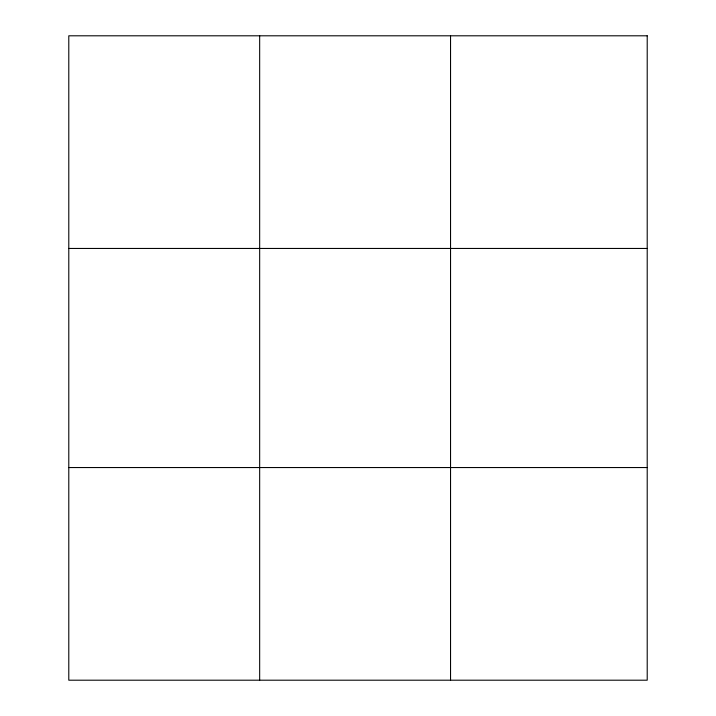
<?xml version="1.0" encoding="UTF-8"?>
<svg xmlns="http://www.w3.org/2000/svg" width="716" height="716" viewBox="0 0 716 716"><rect width="100%" height="100%" fill="white"/><g stroke="black" fill="none" stroke-linecap="round" stroke-linejoin="round"><path stroke-width="1.07" d="M259.666 35.8L259.666 680.2M450.543 35.8L450.543 680.2M68.79 248.452L647.21 248.452M68.79 467.548L647.21 467.548M647.21 35.8L647.21 680.2L68.79 680.2L68.79 35.8L647.21 35.8"/></g></svg>
